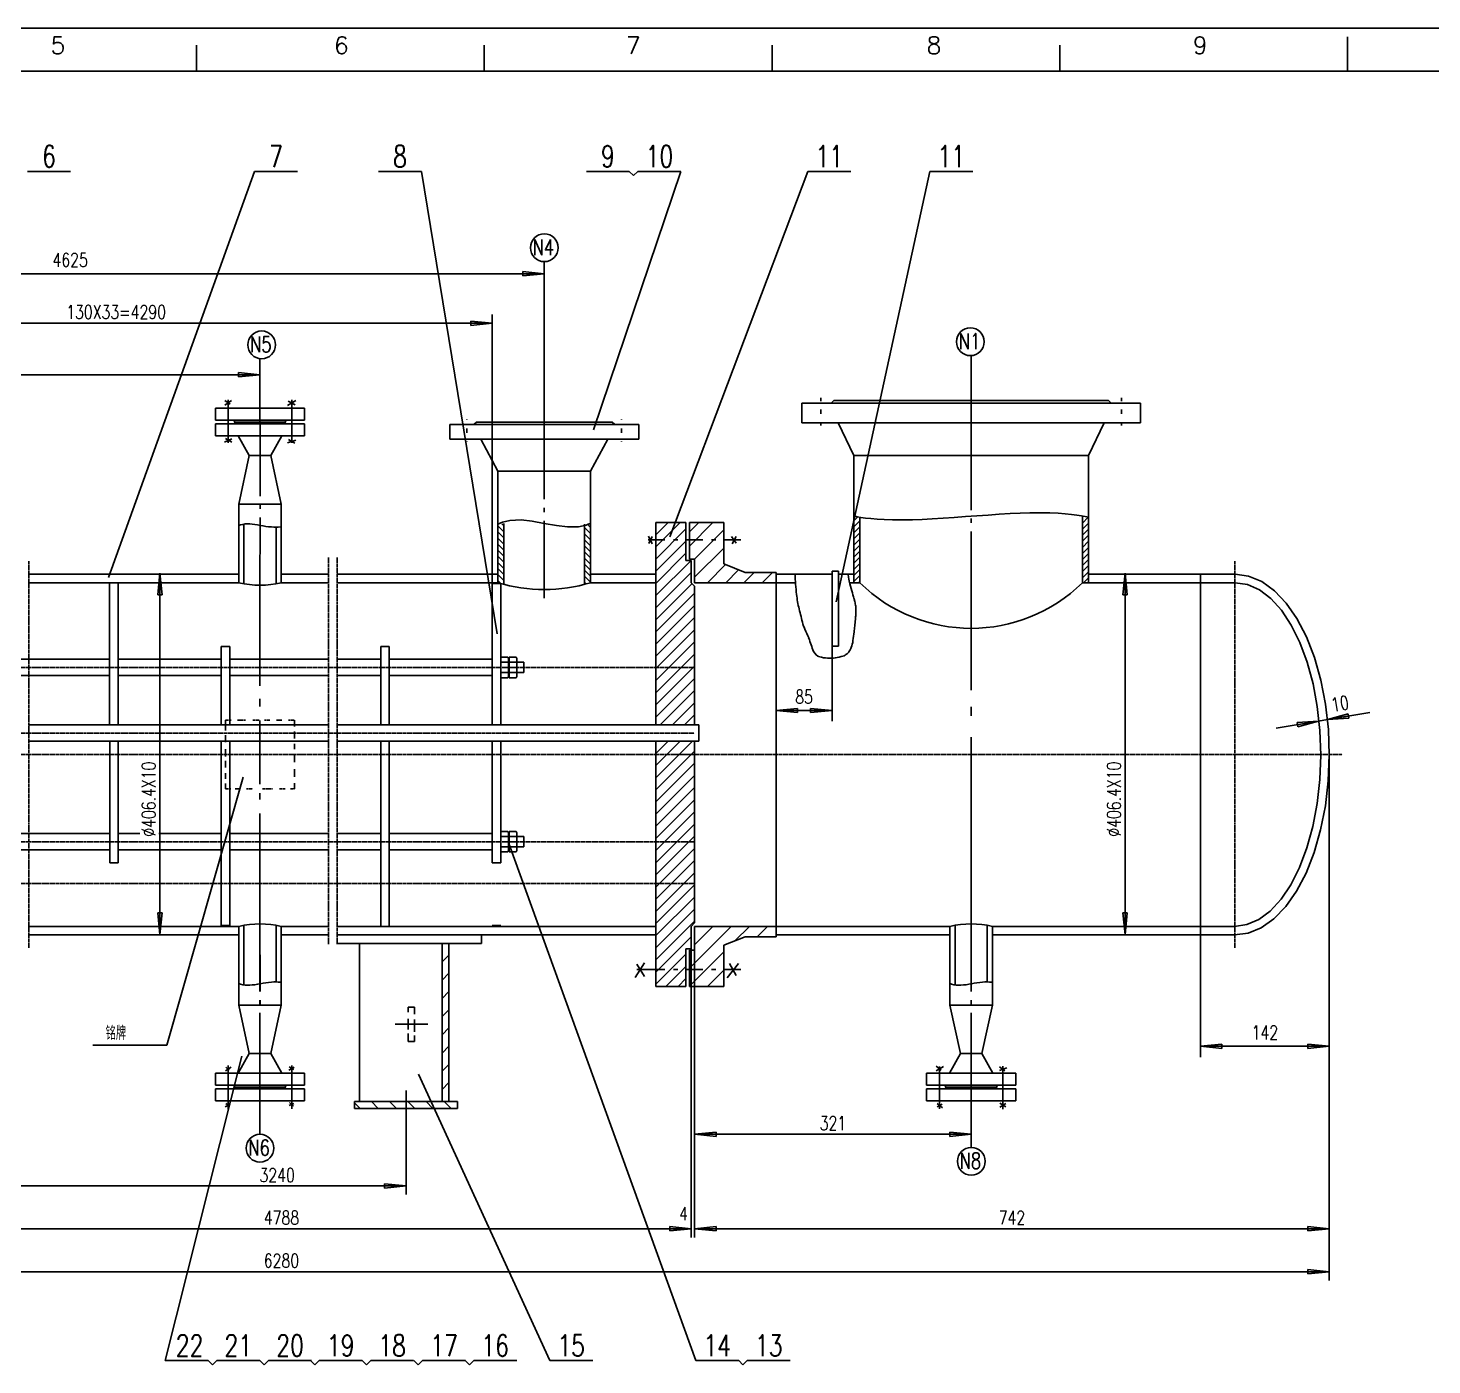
# Model space of a CAD drawing. Header units: millimetres. Extents: x 962 to 2004, y 421 to 1015.
# Drawn here: x 1283.9 to 1610.8, y 704 to 1015.2 of the extents above; entities that cross this region are included whole.
import ezdxf
from ezdxf.enums import TextEntityAlignment as Align

# ---------------------------------------------------------------- set-up
doc = ezdxf.new("R2010")
doc.units = ezdxf.units.MM
doc.linetypes.add('CENTER', pattern=[1.2, 0.5, -0.066667, 0.066667, -0.066667, 0.5])
doc.linetypes.add('PHANTOM', pattern=[25, 20, -1, 1, -1, 1, -1])
doc.layers.get('DEFPOINTS').update_dxf_attribs({"color": 2})
for name, color, linetype in [('1', 2, 'Continuous'), ('2', 1, 'Continuous'), ('3', 2, 'CENTER'), ('4', 2, 'CENTER'), ('6', 6, 'CENTER'), ('G5', 2, 'PHANTOM')]:
    doc.layers.add(name, color=color, linetype=linetype)
doc.styles.add('HZ', font='txt', dxfattribs={"width": 0.75, "bigfont": 'hztxt'})
doc.styles.get("Standard").update_dxf_attribs({"font": 'txt', "bigfont": 'gbcbig.shx'})

msp = doc.modelspace()

# ---------------------------------------------------------------- linework, layer by layer
at = {"color": 2, "linetype": 'ByBlock'}
for p, q in [((1403.13, 958.04), (1184.29, 958.04)), ((1404.13, 938.6), (1404.13, 960.84)), ((1458.13, 886), (1458.13, 853.85)), ((1471.13, 871.22), (1471.13, 853.85)), ((1459.13, 856.35), (1470.13, 856.35)), ((1556.93, 846), (1556.93, 775.69)), ((1586.93, 846), (1586.93, 775.69)), ((1585.93, 778.19), (1557.93, 778.19))]:
    msp.add_line(p, q, dxfattribs=at)
at = {"color": 3, "linetype": 'ByBlock'}
for p, q in [((1583.46, 853.72), (1582.48, 853.56)), ((1584.45, 853.89), (1586.5, 854.23)), ((1587.48, 854.39), (1588.47, 854.56)), ((1588.47, 854.56), (1591.33, 855.03))]:
    msp.add_line(p, q, dxfattribs=at)
at = {"layer": '1'}
for p, q in [((2004.14, 1015.21), (962.17, 1015.21)), ((1302.63, 887.3), (1336.64, 981.86)), ((1393.15, 874.17), (1375.53, 981.86)), ((1415.61, 921.68), (1435.93, 981.86)), ((1423.93, 981.86), (1424.93, 980.86)), ((1425.93, 981.86), (1424.93, 980.86)), ((1433.33, 896.8), (1465.48, 981.86)), ((1472.1, 881.62), (1493.9, 981.86)), ((1404.13, 958.04), (1394.13, 958.04)), ((1404.13, 958.04), (1399.13, 958.54)), ((1399.13, 958.54), (1399.13, 957.54)), ((1399.13, 957.54), (1404.13, 958.04)), ((1392.03, 885.9), (1392.03, 948.5)), ((1232.49, 946.5), (1392.03, 946.5)), ((1392.03, 946.5), (1387.03, 947)), ((1387.03, 947), (1387.03, 946)), ((1387.03, 946), (1392.03, 946.5)), ((1337.93, 923.5), (1337.93, 938.26)), ((1404.13, 923.5), (1404.13, 938.5)), ((1503.53, 928.5), (1503.53, 938.97)), ((1337.93, 934.5), (1332.93, 935)), ((1332.93, 935), (1332.93, 934)), ((1183.29, 934.5), (1337.93, 934.5)), ((1332.93, 934), (1337.93, 934.5)), ((1330.53, 928.69), (1330.53, 918.66)), ((1345.33, 928.69), (1345.33, 918.66)), ((1468.53, 928.4), (1468.53, 929.1)), ((1503.54, 903.02), (1503.54, 928.5)), ((1538.53, 928.4), (1538.53, 929.1)), ((1330.53, 927.1), (1330.53, 927.6)), ((1345.33, 927.1), (1345.33, 927.6)), ((1468.53, 925.4), (1468.53, 926.4)), ((1538.53, 925.4), (1538.53, 926.4)), ((1330.53, 924.4), (1330.53, 923.9)), ((1330.53, 922.6), (1330.53, 923.1)), ((1330.53, 921.4), (1330.53, 922.4)), ((1337.94, 906.26), (1337.94, 923.5)), ((1345.33, 924.4), (1345.33, 923.9)), ((1345.33, 922.6), (1345.33, 923.1)), ((1345.33, 921.4), (1345.33, 922.4)), ((1386.13, 924), (1386.13, 924.1)), ((1386.13, 921), (1386.13, 922)), ((1404.14, 905.52), (1404.14, 923.5)), ((1422.13, 924), (1422.13, 924.1)), ((1422.13, 921), (1422.13, 922)), ((1468.53, 922.7), (1468.53, 923.4)), ((1538.53, 922.7), (1538.53, 923.4)), ((1330.53, 919.9), (1330.53, 919.4)), ((1345.33, 919.9), (1345.33, 919.4)), ((1386.13, 918.9), (1386.13, 919)), ((1422.13, 918.9), (1422.13, 919)), ((1337.94, 903.26), (1337.94, 904.26)), ((1337.94, 903.26), (1337.94, 904.26)), ((1404.14, 902.52), (1404.14, 903.52)), ((1512.59, 902.18), (1514.97, 902.29)), ((1514.97, 902.29), (1517.18, 902.37)), ((1517.18, 902.37), (1519.64, 902.39)), ((1519.64, 902.39), (1521.83, 902.36)), ((1521.83, 902.36), (1523.76, 902.28)), ((1523.76, 902.28), (1525.44, 902.16)), ((1337.93, 884.02), (1337.94, 901.26)), ((1337.93, 884.02), (1337.94, 901.26)), ((1394.39, 900.18), (1393.33, 899.7)), ((1393.33, 899.33), (1394.73, 897.93)), ((1394.73, 899.34), (1394.25, 899.83)), ((1396.13, 900.61), (1394.39, 900.18)), ((1398.73, 900.7), (1396.13, 900.61)), ((1401.29, 900.4), (1398.73, 900.7)), ((1404.13, 899.92), (1401.29, 900.4)), ((1404.13, 882.53), (1404.14, 900.52)), ((1406.98, 899.42), (1404.13, 899.92)), ((1409.53, 899.1), (1406.98, 899.42)), ((1412.13, 899.12), (1409.53, 899.1)), ((1413.88, 899.48), (1412.13, 899.12)), ((1415, 900), (1413.88, 899.48)), ((1414.93, 898.94), (1414.09, 899.78)), ((1432.97, 900.1), (1430.13, 897.26)), ((1430.13, 894.43), (1435.8, 900.1)), ((1437.88, 897.89), (1440.09, 900.1)), ((1437.93, 894.64), (1443.4, 900.1)), ((1476.23, 900.52), (1477.15, 901.44)), ((1477.63, 900.51), (1476.23, 899.11)), ((1476.23, 897.7), (1477.63, 899.1)), ((1476.31, 901.66), (1476.96, 901.44)), ((1476.96, 901.44), (1477.85, 901.3)), ((1477.85, 901.3), (1478.91, 901.15)), ((1478.91, 901.15), (1480.16, 901.01)), ((1480.16, 901.01), (1481.62, 900.89)), ((1481.62, 900.89), (1483.31, 900.79)), ((1483.31, 900.79), (1485.24, 900.73)), ((1485.24, 900.73), (1487.43, 900.72)), ((1487.43, 900.72), (1489.88, 900.77)), ((1489.88, 900.77), (1492.1, 900.85)), ((1492.1, 900.85), (1494.48, 900.98)), ((1494.48, 900.98), (1496.98, 901.13)), ((1496.98, 901.13), (1499.57, 901.3)), ((1499.57, 901.3), (1502.21, 901.49)), ((1502.21, 901.49), (1504.86, 901.68)), ((1503.54, 900.02), (1503.54, 901.02)), ((1504.86, 901.68), (1507.5, 901.86)), ((1507.5, 901.86), (1510.09, 902.03)), ((1510.09, 902.03), (1512.59, 902.18)), ((1525.44, 902.16), (1526.91, 902.01)), ((1526.91, 902.01), (1528.16, 901.84)), ((1528.16, 901.84), (1529.22, 901.67)), ((1529.22, 901.67), (1530.11, 901.51)), ((1529.57, 901.55), (1529.43, 901.41)), ((1529.43, 899.99), (1530.81, 901.37)), ((1530.83, 899.98), (1529.43, 898.58)), ((1530.11, 901.51), (1530.83, 901.37)), ((1394.73, 896.51), (1393.33, 897.91)), ((1393.33, 896.5), (1394.73, 895.1)), ((1413.53, 898.92), (1414.93, 897.52)), ((1414.93, 896.11), (1413.53, 897.51)), ((1413.53, 896.09), (1414.93, 894.69)), ((1428.33, 896.1), (1432.2, 896.1)), ((1437.13, 898.61), (1430.13, 891.6)), ((1430.13, 888.78), (1437.13, 895.78)), ((1434.2, 896.1), (1435.2, 896.1)), ((1437.2, 896.1), (1441.07, 896.1)), ((1445.93, 898.4), (1439.13, 891.6)), ((1443.07, 896.1), (1444.07, 896.1)), ((1446.07, 896.1), (1449.93, 896.1)), ((1477.63, 897.68), (1476.23, 896.28)), ((1476.23, 894.87), (1477.63, 896.27)), ((1503.54, 861.09), (1503.54, 898.02)), ((1529.43, 897.16), (1530.83, 898.56)), ((1530.83, 897.15), (1529.43, 895.75)), ((1529.43, 894.33), (1530.83, 895.74)), ((1394.73, 893.68), (1393.33, 895.08)), ((1393.33, 893.67), (1394.73, 892.27)), ((1414.93, 893.28), (1413.53, 894.68)), ((1413.53, 893.26), (1414.93, 891.86)), ((1437.13, 892.95), (1430.13, 885.95)), ((1439.13, 887.36), (1445.93, 894.15)), ((1477.63, 894.85), (1476.23, 893.45)), ((1476.23, 892.04), (1477.63, 893.44)), ((1530.83, 894.32), (1529.43, 892.92)), ((1529.43, 891.51), (1530.83, 892.91)), ((1394.73, 890.85), (1393.33, 892.25)), ((1393.33, 890.84), (1394.73, 889.44)), ((1394.73, 888.03), (1393.33, 889.43)), ((1414.93, 890.45), (1413.53, 891.85)), ((1413.53, 890.44), (1414.93, 889.04)), ((1430.13, 883.12), (1438.31, 891.3)), ((1446.35, 890.33), (1442.12, 886.1)), ((1477.63, 892.02), (1476.23, 890.62)), ((1476.23, 889.21), (1477.63, 890.61)), ((1477.63, 889.2), (1476.23, 887.8)), ((1530.83, 891.49), (1529.43, 890.09)), ((1529.43, 888.68), (1530.83, 890.08)), ((1314.63, 888.3), (1314.13, 883.3)), ((1315.13, 883.3), (1314.63, 888.3)), ((1314.63, 806.1), (1314.63, 888.1)), ((1393.33, 888.01), (1394.73, 886.61)), ((1393.91, 886.02), (1393.33, 886.6)), ((1414.93, 887.62), (1413.53, 889.02)), ((1413.53, 887.61), (1414.93, 886.21)), ((1413.79, 885.94), (1413.53, 886.19)), ((1438.33, 888.49), (1430.13, 880.29)), ((1446.37, 886.1), (1449.39, 889.12)), ((1453.01, 888.5), (1450.61, 886.1)), ((1454.85, 886.1), (1457.25, 888.5)), ((1476.23, 886.38), (1477.63, 887.78)), ((1477.63, 886.37), (1477.37, 886.1)), ((1530.83, 888.66), (1529.43, 887.26)), ((1529.69, 886.1), (1530.83, 887.25)), ((1539.37, 888.3), (1538.87, 883.3)), ((1539.87, 883.3), (1539.37, 888.3)), ((1539.37, 806.1), (1539.37, 888.1)), ((1314.13, 883.3), (1315.13, 883.3)), ((1337.93, 885.9), (1337.93, 862.07)), ((1430.13, 877.46), (1438.55, 885.88)), ((1439.13, 883.63), (1430.13, 874.63)), ((1538.87, 883.3), (1539.87, 883.3)), ((1430.13, 871.8), (1439.13, 880.8)), ((1439.13, 877.98), (1430.13, 868.97)), ((1430.13, 866.14), (1439.13, 875.15)), ((1439.13, 872.32), (1430.13, 863.32)), ((1430.13, 860.49), (1439.13, 869.49)), ((1439.13, 866.66), (1430.13, 857.66)), ((1430.13, 854.83), (1439.13, 863.83)), ((1439.13, 861), (1431.13, 853)), ((1337.93, 859.1), (1337.93, 857.32)), ((1433.96, 853), (1439.13, 858.17)), ((1463.13, 856.85), (1458.13, 856.35)), ((1463.13, 855.85), (1463.13, 856.85)), ((1471.13, 856.35), (1466.13, 856.85)), ((1466.13, 856.85), (1466.13, 855.85)), ((1503.54, 855.09), (1503.54, 857.21)), ((1329.93, 854.1), (1329.93, 851.72)), ((1337.93, 854.05), (1337.93, 839.2)), ((1345.93, 854.1), (1345.93, 852.64)), ((1439.13, 855.34), (1436.79, 853)), ((1458.13, 856.35), (1463.13, 855.85)), ((1458.13, 856.35), (1468.13, 856.35)), ((1471.13, 856.35), (1461.13, 856.35)), ((1466.13, 855.85), (1471.13, 856.35)), ((1584.45, 853.89), (1574.59, 852.24)), ((1584.45, 853.89), (1579.44, 853.56)), ((1579.44, 853.56), (1579.6, 852.57)), ((1579.6, 852.57), (1584.45, 853.89)), ((1586.5, 854.23), (1596.36, 855.87)), ((1591.35, 855.54), (1586.5, 854.23)), ((1586.5, 854.23), (1591.51, 854.55)), ((1591.51, 854.55), (1591.35, 855.54)), ((1329.93, 850.58), (1329.93, 848.95)), ((1345.93, 851.5), (1345.93, 849.87)), ((1503.53, 801.1), (1503.54, 850.16)), ((1329.93, 847.32), (1329.93, 845.64)), ((1345.93, 848.57), (1345.93, 847.32)), ((1432.96, 849.2), (1430.13, 846.37)), ((1430.13, 843.54), (1435.79, 849.2)), ((1438.62, 849.2), (1430.13, 840.71)), ((1430.13, 837.88), (1439.13, 846.89)), ((1329.93, 844.61), (1329.93, 843.09)), ((1345.93, 845.91), (1345.93, 844.29)), ((1439.13, 844.06), (1430.13, 835.06)), ((1586.93, 846.1), (1586.93, 733.7)), ((1586.93, 846.1), (1586.93, 723.7)), ((1333.99, 840.84), (1316.22, 778.45)), ((1329.93, 841.74), (1329.93, 840.43)), ((1345.93, 842.71), (1345.93, 840.92)), ((1430.13, 832.23), (1439.13, 841.23)), ((1329.93, 839.35), (1329.93, 838.1)), ((1337.93, 837.12), (1337.93, 835.63)), ((1345.93, 839.46), (1345.93, 838.1)), ((1439.13, 838.4), (1430.13, 829.4)), ((1430.13, 826.57), (1439.13, 835.57)), ((1337.93, 832.37), (1337.93, 790.94)), ((1439.13, 832.74), (1430.13, 823.74)), ((1430.13, 820.91), (1439.13, 829.91)), ((1439.13, 827.08), (1430.13, 818.08)), ((1395.85, 825.4), (1439.4, 705.02)), ((1430.13, 815.25), (1439.13, 824.26)), ((1439.13, 821.43), (1430.13, 812.42)), ((1430.13, 809.6), (1439.13, 818.6)), ((1314.63, 806.1), (1314.63, 816.1)), ((1439.13, 815.77), (1430.13, 806.77)), ((1539.37, 806.1), (1539.37, 816.1)), ((1430.13, 803.94), (1439.13, 812.94)), ((1314.13, 809.22), (1314.63, 804.22)), ((1315.13, 809.22), (1314.13, 809.22)), ((1314.13, 809.22), (1314.63, 804.22)), ((1315.13, 809.22), (1314.13, 809.22)), ((1314.63, 804.22), (1315.13, 809.22)), ((1314.63, 804.22), (1315.13, 809.22)), ((1337.93, 808.18), (1337.94, 790.94)), ((1337.93, 808.18), (1337.94, 790.94)), ((1439.13, 810.11), (1430.13, 801.11)), ((1503.53, 808.18), (1503.53, 790.94)), ((1503.53, 808.18), (1503.53, 790.94)), ((1503.53, 808.18), (1503.53, 790.94)), ((1503.53, 808.18), (1503.53, 790.94)), ((1539.87, 809.22), (1538.87, 809.22)), ((1538.87, 809.22), (1539.37, 804.22)), ((1539.87, 809.22), (1538.87, 809.22)), ((1538.87, 809.22), (1539.37, 804.22)), ((1539.37, 804.22), (1539.87, 809.22)), ((1539.37, 804.22), (1539.87, 809.22)), ((1314.63, 804.19), (1314.63, 806.19)), ((1430.13, 798.28), (1439.13, 807.28)), ((1447.64, 806.1), (1437.93, 796.39)), ((1439.13, 801.84), (1443.4, 806.1)), ((1448.52, 802.73), (1451.89, 806.1)), ((1456.13, 806.1), (1453.73, 803.7)), ((1539.37, 804.19), (1539.37, 806.19)), ((1438.33, 803.65), (1430.13, 795.45)), ((1438.33, 804.1), (1438.33, 733.7)), ((1439.13, 804.1), (1439.13, 733.7)), ((1457.97, 803.7), (1458.13, 803.86)), ((1381.93, 799.43), (1380.33, 797.83)), ((1430.13, 792.62), (1437.13, 799.62)), ((1437.93, 792.15), (1445.93, 800.15)), ((1439.13, 800.6), (1439.13, 755.7)), ((1380.33, 793.59), (1381.93, 795.19)), ((1425.67, 796.1), (1432.2, 796.1)), ((1437.13, 796.8), (1432.44, 792.1)), ((1434.2, 796.1), (1435.2, 796.1)), ((1437.2, 796.1), (1441.07, 796.1)), ((1445.93, 795.91), (1442.12, 792.1)), ((1443.07, 796.1), (1444.07, 796.1)), ((1446.07, 796.1), (1449.93, 796.1)), ((1435.27, 792.1), (1437.13, 793.97)), ((1337.93, 788.94), (1337.93, 787.94)), ((1337.94, 788.94), (1337.94, 787.94)), ((1337.94, 788.94), (1337.94, 787.94)), ((1381.93, 790.94), (1380.33, 789.34)), ((1503.53, 788.94), (1503.53, 787.94)), ((1503.53, 788.94), (1503.53, 787.94)), ((1503.53, 788.94), (1503.53, 787.94)), ((1503.53, 788.94), (1503.53, 787.94)), ((1337.93, 785.94), (1337.93, 768.7)), ((1373.93, 787.3), (1372.43, 787.3)), ((1372.43, 786.1), (1372.43, 787.3)), ((1372.43, 782.11), (1372.43, 784.6)), ((1373.93, 785.67), (1373.93, 787.3)), ((1380.33, 785.1), (1381.93, 786.7)), ((1503.53, 785.94), (1503.53, 768.7)), ((1377.04, 783.3), (1369.38, 783.3)), ((1373.93, 781.52), (1373.93, 784.44)), ((1381.93, 782.46), (1380.33, 780.86)), ((1316.22, 778.45), (1299.01, 778.45)), ((1372.43, 779.3), (1372.43, 781.16)), ((1373.93, 779.3), (1372.43, 779.3)), ((1373.93, 779.3), (1373.93, 780.69)), ((1380.33, 776.61), (1381.93, 778.21)), ((1561.93, 778.69), (1556.93, 778.19)), ((1556.93, 778.19), (1561.93, 777.69)), ((1556.93, 778.19), (1566.93, 778.19)), ((1561.93, 777.69), (1561.93, 778.69)), ((1586.93, 778.19), (1576.93, 778.19)), ((1586.93, 778.19), (1581.93, 778.69)), ((1581.93, 778.69), (1581.93, 777.69)), ((1581.93, 777.69), (1586.93, 778.19)), ((1333.68, 775.92), (1315.87, 705.02)), ((1330.53, 773.69), (1330.53, 763.52)), ((1330.53, 772.3), (1330.53, 772.8)), ((1337.93, 768.7), (1337.93, 772.09)), ((1345.33, 773.69), (1345.33, 763.63)), ((1345.33, 772.3), (1345.33, 772.8)), ((1374.86, 771.7), (1405.4, 705.02)), ((1381.93, 773.97), (1380.33, 772.37)), ((1496.13, 773.46), (1496.13, 763.62)), ((1496.13, 772.3), (1496.13, 772.8)), ((1510.93, 773.55), (1510.93, 763.53)), ((1510.93, 772.3), (1510.93, 772.8)), ((1330.53, 769.6), (1330.53, 769.1)), ((1330.53, 767.8), (1330.53, 768.3)), ((1337.93, 768.7), (1337.93, 757.64)), ((1345.33, 769.6), (1345.33, 769.1)), ((1345.33, 767.8), (1345.33, 768.3)), ((1380.33, 768.13), (1381.93, 769.73)), ((1496.13, 769.6), (1496.13, 769.1)), ((1496.13, 767.8), (1496.13, 768.3)), ((1503.53, 768.7), (1503.53, 754.54)), ((1510.93, 769.6), (1510.93, 769.1)), ((1510.93, 767.8), (1510.93, 768.3)), ((1330.53, 766.6), (1330.53, 767.6)), ((1330.53, 765.1), (1330.53, 764.6)), ((1345.33, 766.6), (1345.33, 767.6)), ((1345.33, 765.1), (1345.33, 764.6)), ((1359.93, 765), (1361.24, 763.7)), ((1365.48, 763.7), (1363.88, 765.3)), ((1368.12, 765.3), (1369.72, 763.7)), ((1371.93, 767.9), (1371.93, 743.7)), ((1373.97, 763.7), (1372.37, 765.3)), ((1376.61, 765.3), (1378.21, 763.7)), ((1382.45, 763.7), (1380.85, 765.3)), ((1496.13, 766.6), (1496.13, 767.6)), ((1496.13, 765.1), (1496.13, 764.6)), ((1510.93, 766.6), (1510.93, 767.6)), ((1510.93, 765.1), (1510.93, 764.6)), ((1444.13, 758.2), (1439.13, 757.7)), ((1439.13, 757.7), (1444.13, 757.2)), ((1439.13, 757.7), (1503.53, 757.7)), ((1444.13, 757.2), (1444.13, 758.2)), ((1503.53, 757.7), (1498.53, 758.2)), ((1498.53, 758.2), (1498.53, 757.2)), ((1498.53, 757.2), (1503.53, 757.7)), ((1247.69, 745.7), (1371.93, 745.7)), ((1366.93, 745.2), (1366.93, 746.2)), ((1366.93, 746.2), (1371.93, 745.7)), ((1371.93, 745.7), (1366.93, 745.2)), ((1183.29, 735.7), (1438.33, 735.7)), ((1438.33, 735.7), (1433.33, 736.2)), ((1433.33, 736.2), (1433.33, 735.2)), ((1433.33, 735.2), (1438.33, 735.7)), ((1444.13, 736.2), (1439.13, 735.7)), ((1439.13, 735.7), (1586.93, 735.7)), ((1439.13, 735.7), (1444.13, 735.2)), ((1444.13, 735.2), (1444.13, 736.2)), ((1586.93, 735.7), (1581.93, 736.2)), ((1581.93, 736.2), (1581.93, 735.2)), ((1581.93, 735.2), (1586.93, 735.7)), ((1586.93, 725.7), (1581.93, 726.2)), ((1581.93, 726.2), (1581.93, 725.2)), ((1034.69, 725.7), (1586.93, 725.7)), ((1581.93, 725.2), (1586.93, 725.7)), ((1325.87, 705.02), (1326.87, 704.02)), ((1327.87, 705.02), (1326.87, 704.02)), ((1337.93, 705.02), (1338.93, 704.02)), ((1339.93, 705.02), (1338.93, 704.02)), ((1349.68, 705.02), (1350.68, 704.02)), ((1351.68, 705.02), (1350.68, 704.02)), ((1361.71, 705.02), (1362.71, 704.02)), ((1363.71, 705.02), (1362.71, 704.02)), ((1373.78, 705.02), (1374.78, 704.02)), ((1375.78, 705.02), (1374.78, 704.02)), ((1385.7, 705.02), (1386.7, 704.02)), ((1387.7, 705.02), (1386.7, 704.02)), ((1449.4, 705.02), (1450.4, 704.02)), ((1451.4, 705.02), (1450.4, 704.02))]:
    msp.add_line(p, q, dxfattribs=at)
for centre in [(1404.14, 964.07), (1503.36, 942.19), (1338.33, 941.47), (1337.92, 754.47), (1503.56, 751.41)]:
    msp.add_circle(centre, 3.23, dxfattribs=at)
for centre, radius, start, end in [((1337.71, 884.87), 15.32, 106.3746, 107.9294), ((1335.13, 893.67), 6.14, 86.2658, 106.3746), ((1334.44, 883.18), 16.65, 77.689, 86.2658), ((1341.89, 917.3), 18.27, 257.689, 265.8759), ((1341.48, 911.61), 12.57, 265.8759, 275.7052), ((1340.24, 923.97), 24.99, 275.7052, 276.0415), ((1516.79, 889.68), 54.28, 181.6827, 186.6729), ((1524.06, 896.27), 49.88, 189.4276, 190.695), ((1499.81, 891.69), 25.2, 190.695, 196.0608), ((1491.46, 886.72), 28.78, 186.6729, 193.5279), ((1597.77, 919.89), 127.14, 196.0608, 196.9649), ((1464.39, 879.2), 12.31, 14.0586, 16.9649), ((1850.91, 973.2), 398.48, 193.5279, 194.0495), ((1455.59, 877), 21.38, 11.3204, 14.0586), ((1469.61, 879.8), 7.09, 6.5632, 11.3204), ((1469.26, 879.76), 7.44, 0, 6.5632), ((1457.73, 879.76), 18.97, 355.891, 0), ((1466.6, 877.02), 2.32, 194.0495, 200.8862), ((1480.27, 882.24), 16.95, 200.8862, 204.2832), ((1288.37, 893.93), 188.92, 354.5499, 355.0253), ((1419.79, 882.49), 57, 355.0253, 355.891), ((1390.74, 841.85), 81.27, 22.7318, 24.2832), ((1448.47, 866.03), 18.67, 17.4204, 22.7318), ((1368.19, 888.19), 108.94, 351.7831, 352.8679), ((1431.32, 880.29), 45.32, 352.8679, 354.5499), ((1482.13, 876.6), 16.61, 197.4204, 203.0529), ((1468.87, 870.95), 2.19, 203.0529, 253.7545), ((1471.38, 873.57), 5.17, 303.4038, 311.1589), ((1473.54, 871.1), 1.89, 311.1589, 323.994), ((1471.69, 872.44), 4.18, 323.994, 340.1839), ((1467.99, 873.78), 8.11, 340.1839, 351.7831), ((1470.59, 876.84), 8.32, 253.7545, 279.1453), ((1469.21, 885.37), 16.96, 279.1453, 285.2412), ((1473.17, 870.86), 1.92, 285.2412, 303.4038), ((1337.71, 807.33), 15.32, 252.0706, 253.6254), ((1335.13, 798.53), 6.14, 253.6254, 273.7342), ((1334.44, 809.02), 16.65, 273.7342, 282.311), ((1341.89, 774.9), 18.27, 94.1241, 102.311), ((1341.48, 780.59), 12.57, 84.2948, 94.1241), ((1340.24, 768.23), 24.99, 83.9585, 84.2948), ((1503.31, 807.33), 15.32, 252.0706, 253.6254), ((1500.72, 798.53), 6.14, 253.6254, 273.7342), ((1500.04, 809.02), 16.65, 273.7342, 282.311), ((1507.48, 774.9), 18.27, 94.1241, 102.311), ((1507.07, 780.59), 12.57, 84.2948, 94.1241), ((1505.84, 768.23), 24.99, 83.9585, 84.2948)]:
    msp.add_arc(centre, radius, start, end, dxfattribs=at)
at = {"layer": '2'}
for p, q in [((1994.14, 1005.21), (987.17, 1005.21)), ((1283.78, 981.86), (1293.78, 981.86)), ((1336.64, 981.86), (1346.64, 981.86)), ((1365.53, 981.86), (1375.53, 981.86)), ((1413.93, 981.86), (1423.93, 981.86)), ((1425.93, 981.86), (1435.93, 981.86)), ((1465.48, 981.86), (1475.48, 981.86)), ((1493.9, 981.86), (1503.9, 981.86)), ((1331.29, 928.51), (1329.75, 927.42)), ((1329.75, 928.51), (1331.02, 927.7)), ((1346.31, 928.51), (1344.32, 927.33)), ((1471.53, 928.5), (1470.93, 927.9)), ((1535.53, 928.5), (1471.53, 928.5)), ((1536.13, 927.9), (1535.53, 928.5)), ((1327.53, 926.7), (1327.53, 923.9)), ((1332.87, 926.7), (1327.53, 926.7)), ((1332.87, 926.7), (1342.99, 926.7)), ((1348.33, 926.7), (1342.99, 926.7)), ((1344.5, 928.33), (1346.13, 927.52)), ((1348.33, 923.9), (1348.33, 926.7)), ((1464.13, 927.9), (1464.13, 923.3)), ((1470.93, 927.9), (1464.13, 927.9)), ((1536.13, 927.9), (1470.93, 927.9)), ((1542.93, 927.9), (1536.13, 927.9)), ((1542.93, 923.3), (1542.93, 927.9)), ((1327.53, 923.9), (1331.73, 923.9)), ((1327.53, 920.3), (1327.53, 923.1)), ((1327.53, 923.1), (1331.73, 923.1)), ((1331.73, 923.9), (1344.13, 923.9)), ((1331.73, 923.9), (1332.13, 923.5)), ((1331.73, 923.1), (1332.13, 923.5)), ((1331.73, 923.1), (1344.13, 923.1)), ((1332.13, 923.5), (1343.73, 923.5)), ((1332.13, 923.5), (1343.73, 923.5)), ((1343.73, 923.5), (1344.13, 923.9)), ((1343.73, 923.5), (1344.13, 923.1)), ((1344.13, 923.9), (1348.33, 923.9)), ((1344.13, 923.1), (1348.33, 923.1)), ((1348.33, 923.1), (1348.33, 920.3)), ((1382.13, 919.5), (1382.13, 922.9)), ((1382.13, 922.9), (1387.73, 922.9)), ((1387.73, 922.9), (1388.33, 923.5)), ((1387.73, 922.9), (1420.53, 922.9)), ((1388.33, 923.5), (1419.93, 923.5)), ((1419.93, 923.5), (1420.53, 922.9)), ((1420.53, 922.9), (1426.13, 922.9)), ((1426.13, 922.9), (1426.13, 919.5)), ((1464.13, 923.3), (1472.55, 923.3)), ((1534.51, 923.3), (1472.55, 923.3)), ((1472.55, 923.3), (1476.23, 915.7)), ((1530.83, 915.7), (1534.51, 923.3)), ((1534.51, 923.3), (1542.93, 923.3)), ((1332.87, 920.3), (1327.53, 920.3)), ((1331.38, 919.56), (1329.66, 918.84)), ((1329.93, 919.65), (1331.38, 918.84)), ((1332.87, 920.3), (1342.99, 920.3)), ((1335.43, 915.7), (1332.87, 920.3)), ((1342.99, 920.3), (1340.43, 915.7)), ((1348.33, 920.3), (1342.99, 920.3)), ((1346.31, 919.29), (1344.32, 918.66)), ((1344.59, 919.47), (1346.04, 918.57)), ((1389.33, 919.5), (1382.13, 919.5)), ((1389.33, 919.5), (1418.93, 919.5)), ((1393.33, 912.1), (1389.33, 919.5)), ((1418.93, 919.5), (1414.93, 912.1)), ((1426.13, 919.5), (1418.93, 919.5)), ((1335.43, 915.7), (1333, 904.41)), ((1335.43, 915.7), (1340.43, 915.7)), ((1340.43, 915.7), (1335.43, 915.7)), ((1340.44, 915.7), (1342.87, 904.41)), ((1530.83, 915.7), (1476.23, 915.7)), ((1476.23, 886.1), (1476.23, 915.7)), ((1530.83, 886.1), (1530.83, 915.7)), ((1393.33, 912.1), (1414.93, 912.1)), ((1393.33, 886.1), (1393.33, 912.1)), ((1414.93, 886.1), (1414.93, 912.1)), ((1333, 904.41), (1342.87, 904.41)), ((1333, 904.41), (1333, 886.1)), ((1342.87, 904.41), (1342.87, 886.1)), ((1334.2, 899.74), (1334.2, 885.85)), ((1341.67, 899.05), (1341.67, 885.85)), ((1394.73, 885.9), (1394.73, 899.9)), ((1413.53, 885.9), (1413.53, 899.7)), ((1430.13, 900.1), (1430.13, 853)), ((1437.13, 900.1), (1430.13, 900.1)), ((1437.13, 891.3), (1437.13, 900.1)), ((1437.93, 900.1), (1445.93, 900.1)), ((1437.93, 891.6), (1437.93, 900.1)), ((1445.93, 900.1), (1445.93, 890.5)), ((1477.63, 886.1), (1477.63, 901.37)), ((1529.43, 886.1), (1529.43, 901.57)), ((1428.36, 896.97), (1429.28, 895.13)), ((1429.28, 896.85), (1428.49, 895.21)), ((1447.73, 896.83), (1448.83, 895.28)), ((1448.84, 896.82), (1447.89, 895.14)), ((1438.33, 891.3), (1437.13, 891.3)), ((1439.13, 891.6), (1437.93, 891.6)), ((1438.33, 886.1), (1438.33, 891.3)), ((1439.13, 886.1), (1439.13, 891.6)), ((1445.93, 890.5), (1450.93, 888.5)), ((1284.07, 888.1), (1333, 888.1)), ((1284.07, 886.1), (1333, 886.1)), ((1342.87, 888.1), (1353.87, 888.1)), ((1342.87, 886.1), (1353.87, 886.1)), ((1355.87, 888.1), (1393.33, 888.1)), ((1355.87, 886.1), (1393.33, 886.1)), ((1392.03, 853), (1392.03, 886.1)), ((1414.93, 888.1), (1430.13, 888.1)), ((1414.93, 886.1), (1430.13, 886.1)), ((1439.13, 885.3), (1438.33, 886.1)), ((1458.13, 886.1), (1439.13, 886.1)), ((1450.93, 888.5), (1458.13, 888.5)), ((1458.13, 888.5), (1458.13, 886.1)), ((1458.13, 888.1), (1458.13, 804.1)), ((1458.13, 888.1), (1471.13, 888.1)), ((1458.13, 886.1), (1462.63, 886.1)), ((1472.63, 888.76), (1471.13, 888.76)), ((1472.63, 888.1), (1476.23, 888.1)), ((1475.24, 886.1), (1477.63, 886.1)), ((1529.43, 886.1), (1564.93, 886.1)), ((1530.83, 888.1), (1564.93, 888.1)), ((1556.93, 888.1), (1556.93, 804.1)), ((1568.15, 887.65), (1565.02, 888.1)), ((1567.86, 885.67), (1565.02, 886.1)), ((1571.21, 886.36), (1568.15, 887.65)), ((1574.15, 884.24), (1571.21, 886.36)), ((1302.9, 885.9), (1302.9, 853)), ((1304.9, 885.9), (1304.9, 853)), ((1392.03, 885.9), (1394.03, 885.9)), ((1394.03, 853), (1394.03, 885.9)), ((1439.13, 853), (1439.13, 885.3)), ((1570.65, 884.44), (1567.86, 885.67)), ((1573.31, 882.43), (1570.65, 884.44)), ((1576.9, 881.36), (1574.15, 884.24)), ((1575.81, 879.68), (1573.31, 882.43)), ((1578.09, 876.24), (1575.81, 879.68)), ((1579.4, 877.75), (1576.9, 881.36)), ((1580.1, 872.2), (1578.09, 876.24)), ((1581.61, 873.5), (1579.4, 877.75)), ((1583.48, 868.7), (1581.61, 873.5)), ((1328.89, 853), (1328.89, 871.28)), ((1330.89, 871.28), (1328.89, 871.28)), ((1330.89, 853), (1330.89, 871.28)), ((1366.03, 853), (1366.03, 871.28)), ((1366.03, 871.28), (1368.03, 871.28)), ((1368.03, 853), (1368.03, 871.28)), ((1472.63, 871.32), (1471.13, 871.32)), ((1581.8, 867.62), (1580.1, 872.2)), ((1260.76, 868.28), (1302.9, 868.28)), ((1304.9, 868.28), (1328.93, 868.28)), ((1330.93, 868.28), (1344.69, 868.28)), ((1343.93, 868.28), (1353.93, 868.28)), ((1355.93, 868.28), (1366.03, 868.28)), ((1368.03, 868.28), (1392.03, 868.28)), ((1394.03, 863.98), (1394.03, 868.78)), ((1394.03, 868.78), (1395.65, 868.78)), ((1394.03, 867.58), (1395.63, 867.58)), ((1395.65, 868.78), (1395.83, 868.46)), ((1395.83, 868.46), (1395.83, 864.3)), ((1395.95, 863.98), (1395.95, 868.78)), ((1395.95, 868.78), (1397.57, 868.78)), ((1395.95, 867.58), (1397.55, 867.58)), ((1397.57, 868.78), (1397.75, 868.46)), ((1397.75, 868.46), (1397.75, 864.3)), ((1397.87, 867.58), (1399.37, 867.58)), ((1399.37, 867.58), (1399.37, 865.18)), ((1583.16, 862.6), (1581.8, 867.62)), ((1584.98, 863.43), (1583.48, 868.7)), ((1260.76, 864.48), (1302.9, 864.48)), ((1304.9, 864.48), (1328.93, 864.48)), ((1330.93, 864.48), (1344.52, 864.48)), ((1343.93, 864.48), (1353.93, 864.48)), ((1355.93, 864.48), (1366.03, 864.48)), ((1368.03, 864.48), (1392.03, 864.48)), ((1394.03, 865.18), (1395.63, 865.18)), ((1395.65, 863.98), (1394.03, 863.98)), ((1395.83, 864.3), (1395.65, 863.98)), ((1395.95, 865.18), (1397.55, 865.18)), ((1397.57, 863.98), (1395.95, 863.98)), ((1397.75, 864.3), (1397.57, 863.98)), ((1397.87, 865.18), (1399.37, 865.18)), ((1586.06, 857.82), (1584.98, 863.43)), ((1584.14, 857.25), (1583.16, 862.6)), ((1584.74, 851.68), (1584.14, 857.25)), ((1586.72, 851.96), (1586.06, 857.82)), ((1284.07, 853), (1345.41, 853)), ((1343.93, 853), (1353.87, 853)), ((1355.87, 853), (1440.13, 853)), ((1430.13, 853), (1439.13, 853)), ((1440.13, 853), (1440.13, 849.2)), ((1584.93, 845.99), (1584.74, 851.68)), ((1586.93, 845.98), (1586.72, 851.96)), ((1284.07, 849.2), (1344.65, 849.2)), ((1302.93, 849.2), (1302.93, 820.91)), ((1304.9, 849.2), (1304.9, 820.91)), ((1328.89, 806.3), (1328.89, 849.2)), ((1330.89, 806.3), (1330.89, 849.2)), ((1343.93, 849.2), (1353.87, 849.2)), ((1355.87, 849.2), (1440.13, 849.2)), ((1366.03, 806.1), (1366.03, 849.2)), ((1368.03, 806.1), (1368.03, 849.2)), ((1392.03, 820.91), (1392.03, 849.2)), ((1394.03, 820.91), (1394.03, 849.2)), ((1430.13, 792.1), (1430.13, 849.2)), ((1430.13, 849.2), (1439.13, 849.2)), ((1439.13, 849.2), (1439.13, 806.9)), ((1584.72, 840.3), (1584.93, 845.99)), ((1586.7, 840.01), (1586.93, 845.98)), ((1584.11, 834.73), (1584.72, 840.3)), ((1586.02, 834.16), (1586.7, 840.01)), ((1583.1, 829.39), (1584.11, 834.73)), ((1584.92, 828.56), (1586.02, 834.16)), ((1260.76, 827.72), (1302.93, 827.72)), ((1304.9, 827.72), (1309.93, 827.72)), ((1314.35, 827.72), (1328.93, 827.72)), ((1330.93, 827.72), (1344.76, 827.72)), ((1343.93, 827.72), (1353.93, 827.72)), ((1355.93, 827.72), (1366.03, 827.72)), ((1368.03, 827.72), (1392.03, 827.72)), ((1394.03, 823.42), (1394.03, 828.22)), ((1394.03, 828.22), (1395.65, 828.22)), ((1395.65, 828.22), (1395.83, 827.9)), ((1395.83, 827.9), (1395.83, 823.74)), ((1395.95, 823.42), (1395.95, 828.22)), ((1395.95, 828.22), (1397.57, 828.22)), ((1397.57, 828.22), (1397.75, 827.9)), ((1397.75, 827.9), (1397.75, 823.74)), ((1581.73, 824.39), (1583.1, 829.39)), ((1583.41, 823.31), (1584.92, 828.56)), ((1260.76, 823.92), (1302.93, 823.92)), ((1304.9, 823.92), (1328.93, 823.92)), ((1330.93, 823.92), (1344.54, 823.92)), ((1343.93, 823.92), (1353.93, 823.92)), ((1355.93, 823.92), (1366.03, 823.92)), ((1368.03, 823.92), (1392.03, 823.92)), ((1394.03, 827.02), (1395.63, 827.02)), ((1394.03, 824.62), (1395.63, 824.62)), ((1395.95, 827.02), (1397.55, 827.02)), ((1395.95, 824.62), (1397.55, 824.62)), ((1397.87, 827.02), (1399.37, 827.02)), ((1397.87, 824.62), (1399.37, 824.62)), ((1399.37, 827.02), (1399.37, 824.62)), ((1580.01, 819.83), (1581.73, 824.39)), ((1304.9, 820.91), (1302.93, 820.91)), ((1392.03, 820.91), (1394.03, 820.91)), ((1395.65, 823.42), (1394.03, 823.42)), ((1395.83, 823.74), (1395.65, 823.42)), ((1397.57, 823.42), (1395.95, 823.42)), ((1397.75, 823.74), (1397.57, 823.42)), ((1581.52, 818.52), (1583.41, 823.31)), ((1577.99, 815.81), (1580.01, 819.83)), ((1579.3, 814.3), (1581.52, 818.52)), ((1575.7, 812.4), (1577.99, 815.81)), ((1576.78, 810.72), (1579.3, 814.3)), ((1573.2, 809.68), (1575.7, 812.4)), ((1567.73, 806.5), (1570.52, 807.7)), ((1570.52, 807.7), (1573.2, 809.68)), ((1571.08, 805.78), (1574.02, 807.86)), ((1574.02, 807.86), (1576.78, 810.72)), ((1284.07, 806.1), (1333, 806.1)), ((1328.89, 806.3), (1330.89, 806.3)), ((1333, 787.79), (1333, 806.1)), ((1334.2, 792.46), (1334.2, 806.34)), ((1341.67, 793.15), (1341.67, 806.34)), ((1342.87, 806.1), (1353.87, 806.1)), ((1342.87, 787.79), (1342.87, 806.1)), ((1355.87, 806.1), (1430.13, 806.1)), ((1392.03, 806.3), (1394.03, 806.3)), ((1439.13, 806.9), (1438.33, 806.1)), ((1438.33, 806.1), (1438.33, 800.9)), ((1439.13, 806.1), (1439.13, 800.6)), ((1458.13, 806.1), (1439.13, 806.1)), ((1458.13, 803.7), (1458.13, 806.1)), ((1458.13, 806.1), (1498.59, 806.1)), ((1498.59, 787.79), (1498.59, 806.1)), ((1499.79, 792.46), (1499.79, 806.34)), ((1507.27, 793.15), (1507.27, 806.34)), ((1508.47, 806.1), (1564.93, 806.1)), ((1508.47, 787.79), (1508.47, 806.1)), ((1564.88, 804.1), (1568.01, 804.52)), ((1564.89, 806.1), (1567.73, 806.5)), ((1568.01, 804.52), (1571.08, 805.78)), ((1284.07, 804.1), (1333, 804.1)), ((1342.87, 804.1), (1353.87, 804.1)), ((1355.87, 804.1), (1430.13, 804.1)), ((1355.87, 802.1), (1389.53, 802.1)), ((1361.13, 765.3), (1361.13, 802.1)), ((1380.33, 765.3), (1380.33, 802.1)), ((1381.93, 765.3), (1381.93, 802.1)), ((1389.53, 802.1), (1389.53, 804.1)), ((1445.93, 801.7), (1450.93, 803.7)), ((1445.93, 792.1), (1445.93, 801.7)), ((1450.93, 803.7), (1458.13, 803.7)), ((1458.13, 804.1), (1498.59, 804.1)), ((1508.47, 804.1), (1564.93, 804.1)), ((1438.33, 800.9), (1437.13, 800.9)), ((1437.13, 800.9), (1437.13, 792.1)), ((1439.13, 800.6), (1437.93, 800.6)), ((1437.93, 800.6), (1437.93, 792.1)), ((1427.49, 797.58), (1425.26, 794.24)), ((1425.67, 797.3), (1427.47, 794.43)), ((1449.36, 797.44), (1446.71, 794.1)), ((1447.27, 797.44), (1448.8, 794.66)), ((1437.13, 792.1), (1430.13, 792.1)), ((1437.93, 792.1), (1445.93, 792.1)), ((1333, 787.79), (1342.87, 787.79)), ((1335.43, 776.5), (1333, 787.79)), ((1340.44, 776.5), (1342.87, 787.79)), ((1498.59, 787.79), (1508.47, 787.79)), ((1501.03, 776.5), (1498.59, 787.79)), ((1506.03, 776.5), (1508.47, 787.79)), ((1332.87, 771.9), (1335.43, 776.5)), ((1340.43, 776.5), (1335.43, 776.5)), ((1340.43, 776.5), (1335.43, 776.5)), ((1335.43, 776.5), (1340.43, 776.5)), ((1340.43, 776.5), (1342.99, 771.9)), ((1501.03, 776.5), (1498.47, 771.9)), ((1501.03, 776.5), (1506.03, 776.5)), ((1501.03, 776.5), (1506.03, 776.5)), ((1506.03, 776.5), (1501.03, 776.5)), ((1506.03, 776.5), (1501.03, 776.5)), ((1508.59, 771.9), (1506.03, 776.5)), ((1327.53, 771.9), (1332.87, 771.9)), ((1327.53, 769.1), (1327.53, 771.9)), ((1331.23, 773.32), (1329.92, 772.5)), ((1329.96, 773.36), (1330.78, 772.62)), ((1342.99, 771.9), (1332.87, 771.9)), ((1342.99, 771.9), (1348.33, 771.9)), ((1345.91, 773.32), (1344.68, 772.62)), ((1344.76, 773.4), (1345.79, 772.75)), ((1348.33, 771.9), (1348.33, 769.1)), ((1498.47, 771.9), (1493.13, 771.9)), ((1493.13, 771.9), (1493.13, 769.1)), ((1495.37, 773.55), (1496.53, 772.66)), ((1497.07, 773.46), (1495.37, 772.48)), ((1498.47, 771.9), (1508.59, 771.9)), ((1513.93, 771.9), (1508.59, 771.9)), ((1510.15, 773.37), (1511.4, 772.48)), ((1511.85, 773.2), (1510.15, 772.57)), ((1513.93, 769.1), (1513.93, 771.9)), ((1331.73, 769.1), (1327.53, 769.1)), ((1327.53, 768.3), (1327.53, 765.5)), ((1331.73, 768.3), (1327.53, 768.3)), ((1344.13, 769.1), (1331.73, 769.1)), ((1332.13, 768.7), (1331.73, 769.1)), ((1332.13, 768.7), (1331.73, 768.3)), ((1344.13, 768.3), (1331.73, 768.3)), ((1343.73, 768.7), (1332.13, 768.7)), ((1343.73, 768.7), (1332.13, 768.7)), ((1344.13, 769.1), (1343.73, 768.7)), ((1344.13, 768.3), (1343.73, 768.7)), ((1348.33, 769.1), (1344.13, 769.1)), ((1348.33, 768.3), (1344.13, 768.3)), ((1348.33, 765.5), (1348.33, 768.3)), ((1493.13, 769.1), (1497.33, 769.1)), ((1493.13, 765.5), (1493.13, 768.3)), ((1493.13, 768.3), (1497.33, 768.3)), ((1497.33, 769.1), (1497.73, 768.7)), ((1497.33, 769.1), (1509.73, 769.1)), ((1497.33, 768.3), (1497.73, 768.7)), ((1497.33, 768.3), (1509.73, 768.3)), ((1497.73, 768.7), (1509.33, 768.7)), ((1497.73, 768.7), (1509.33, 768.7)), ((1509.33, 768.7), (1509.73, 769.1)), ((1509.33, 768.7), (1509.73, 768.3)), ((1509.73, 769.1), (1513.93, 769.1)), ((1509.73, 768.3), (1513.93, 768.3)), ((1513.93, 768.3), (1513.93, 765.5)), ((1327.53, 765.5), (1332.87, 765.5)), ((1342.99, 765.5), (1332.87, 765.5)), ((1342.99, 765.5), (1348.33, 765.5)), ((1344.8, 765.11), (1345.7, 764.28)), ((1359.93, 765.3), (1359.93, 763.7)), ((1383.93, 765.3), (1359.93, 765.3)), ((1383.93, 763.7), (1383.93, 765.3)), ((1498.47, 765.5), (1493.13, 765.5)), ((1498.47, 765.5), (1508.59, 765.5)), ((1513.93, 765.5), (1508.59, 765.5)), ((1510.24, 764.96), (1511.58, 764.07)), ((1330.98, 764.74), (1329.83, 764.12)), ((1330, 764.9), (1330.82, 764.24)), ((1345.83, 764.9), (1344.76, 764.37)), ((1359.93, 763.7), (1383.93, 763.7)), ((1495.64, 764.87), (1496.89, 763.89)), ((1496.8, 764.69), (1495.64, 764.07)), ((1511.58, 764.87), (1510.24, 763.98)), ((1315.87, 705.02), (1325.87, 705.02)), ((1327.87, 705.02), (1337.87, 705.02)), ((1339.93, 705.02), (1349.93, 705.02)), ((1351.71, 705.02), (1361.71, 705.02)), ((1363.71, 705.02), (1373.71, 705.02)), ((1375.78, 705.02), (1385.78, 705.02)), ((1387.7, 705.02), (1397.7, 705.02)), ((1405.4, 705.02), (1415.4, 705.02)), ((1439.4, 705.02), (1449.4, 705.02)), ((1451.4, 705.02), (1461.4, 705.02))]:
    msp.add_line(p, q, dxfattribs=at)
at = {"layer": '2', "color": 1}
for p, q in [((1471.13, 888.76), (1471.13, 871.32)), ((1472.63, 888.76), (1472.63, 871.32))]:
    msp.add_line(p, q, dxfattribs=at)
at = {"layer": '2'}
for centre, radius, start, end in [((1337.94, 907.18), 21.65, 256.8214, 283.1786), ((1404.13, 922.53), 38, 253.4892, 286.5105), ((1503.53, 912.38), 36.9, 225.4192, 314.5806), ((1337.94, 785.02), 21.65, 76.8214, 103.1786), ((1503.53, 785.02), 21.65, 76.8214, 103.1786)]:
    msp.add_arc(centre, radius, start, end, dxfattribs=at)
at = {"layer": '3'}
for p, q in [((1182.49, 866.38), (1439.13, 866.38)), ((1182.49, 851.1), (1439.13, 851.1)), ((1434.13, 846.1), (1589.93, 846.1)), ((1182.49, 825.82), (1439.13, 825.82)), ((1182.49, 816.1), (1439.13, 816.1))]:
    msp.add_line(p, q, dxfattribs=at)
at = {"layer": '4'}
for p, q in [((1564.93, 891.1), (1564.93, 801.1)), ((1329.93, 854.1), (1331.32, 854.1)), ((1332.67, 854.1), (1334.52, 854.1)), ((1336.26, 854.1), (1337.73, 854.1)), ((1338.97, 854.1), (1340.22, 854.1)), ((1341.74, 854.1), (1343.1, 854.1)), ((1344.57, 854.1), (1345.93, 854.1)), ((1182.49, 846.1), (1439.13, 846.1)), ((1329.93, 838.1), (1331.15, 838.1)), ((1332.13, 838.1), (1333.27, 838.1)), ((1334.79, 838.1), (1336.2, 838.1)), ((1338.54, 838.1), (1340.82, 838.1)), ((1342.5, 838.1), (1343.86, 838.1)), ((1345.06, 838.1), (1345.93, 838.1))]:
    msp.add_line(p, q, dxfattribs=at)
at = {"layer": '6'}
for p, q in [((1284.07, 891.1), (1284.07, 801.1)), ((1353.87, 891.99), (1353.87, 801.99)), ((1355.87, 891.99), (1355.87, 801.99))]:
    msp.add_line(p, q, dxfattribs=at)
at = {"layer": 'DEFPOINTS', "color": 0, "linetype": 'ByBlock'}
for p in [(1404.13, 938.5), (1458.13, 886.1), (1471.13, 871.32), (1586.19, 857.41), (1586.76, 856.55), (1471.13, 856.35), (1584.45, 853.91), (1584.47, 856.27), (1586.49, 854.25), (1586.5, 854.23), (1556.93, 846.1), (1586.93, 846.1), (1556.93, 778.19)]:
    msp.add_point(p, dxfattribs=at)
at = {"layer": 'G5'}
for p, q in [((1323.17, 1011.21), (1323.17, 1005.21)), ((1390.16, 1011.21), (1390.16, 1005.21)), ((1457.16, 1011.21), (1457.16, 1005.21)), ((1524.16, 1011.21), (1524.16, 1005.21)), ((1591.15, 1013.21), (1591.15, 1005.21))]:
    msp.add_line(p, q, dxfattribs=at)

# ---------------------------------------------------------------- texts
at = {"color": 2, "linetype": 'ByBlock', "style": 'HZ', "width": 0.75}
for s, p in [('4625', (1293.71, 961.24)), ('85', (1464.63, 859.55)), ('142', (1571.93, 781.39))]:
    msp.add_text(s, height=3.2, dxfattribs=at).set_placement(p, align=Align.MIDDLE_CENTER)
at = {"color": 3, "linetype": 'ByBlock', "style": 'HZ', "width": 0.75}
msp.add_text('10', height=3.2, rotation=9.4534, dxfattribs=at).set_placement((1589.42, 857.96), align=Align.MIDDLE_CENTER)
at = {"layer": '1', "style": 'HZ', "width": 0.75}
for s, height, p in [('6', 4.99, (1288.78, 982.86)), ('7', 4.99, (1341.64, 982.86)), ('8', 4.99, (1370.53, 982.86)), ('9', 4.99, (1418.93, 982.86)), ('10', 4.992, (1430.93, 982.86)), ('11', 4.992, (1470.48, 982.86)), ('11', 4.992, (1498.9, 982.86)), ('N4', 3.68, (1403.94, 962.35)), ('130X33=4290', 3.2, (1304.42, 947.5)), ('N5', 3.68, (1338.14, 939.75)), ('N1', 3.68, (1503.17, 940.47)), ('铭牌', 3.2, (1304.37, 779.68)), ('321', 3.2, (1471.34, 758.7)), ('N6', 3.68, (1337.72, 752.75)), ('N8', 3.68, (1503.36, 749.69)), ('4788', 3.2, (1342.93, 736.7)), ('742', 3.2, (1513.03, 736.7)), ('6280', 3.2, (1342.93, 726.7)), ('22', 4.992, (1321.54, 706.02)), ('21', 4.992, (1332.87, 706.02)), ('20', 4.992, (1344.93, 706.02)), ('19', 4.992, (1356.71, 706.02)), ('18', 4.992, (1368.71, 706.02)), ('17', 4.992, (1380.78, 706.02)), ('16', 4.992, (1392.7, 706.02)), ('15', 4.992, (1410.4, 706.02)), ('14', 4.992, (1444.4, 706.02)), ('13', 4.992, (1456.4, 706.02))]:
    msp.add_text(s, height=height, dxfattribs=at).set_placement(p, align=Align.CENTER)
for p in [(1313.63, 835.71), (1538.37, 835.71)]:
    msp.add_text('%%C406.4X10', height=3.2, rotation=90, dxfattribs=at).set_placement(p, align=Align.CENTER)
msp.add_text('3240', height=3.2, dxfattribs=at).set_placement((1341.93, 748.2), align=Align.MIDDLE)
msp.add_text('4', height=3.04, dxfattribs=at).set_placement((1437.53, 737.7), align=Align.RIGHT)
at = {"layer": 'G5'}
for s, p in [('5', (1289.17, 1009.21)), ('6', (1355.16, 1009.21)), ('7', (1423.16, 1009.21)), ('8', (1493.16, 1009.21)), ('9', (1555.16, 1009.21))]:
    msp.add_text(s, height=4, dxfattribs=at).set_placement(p)

doc.saveas('drawing.dxf')
